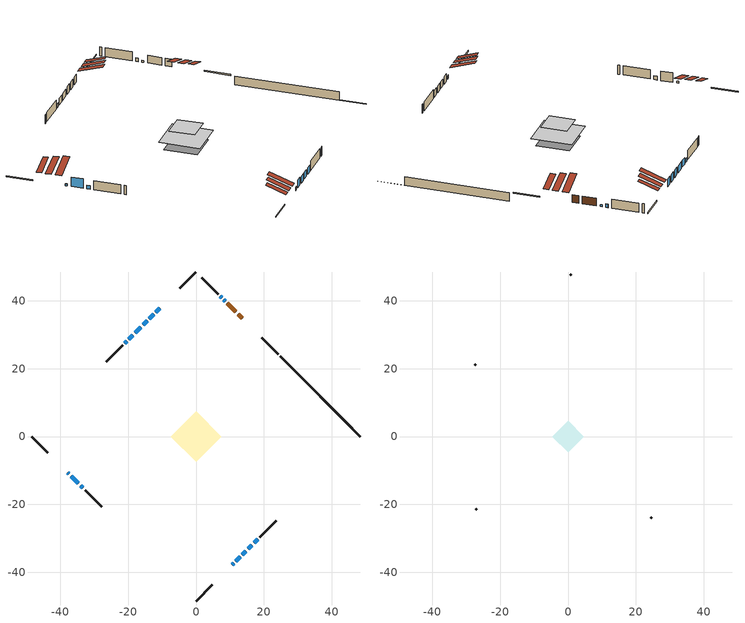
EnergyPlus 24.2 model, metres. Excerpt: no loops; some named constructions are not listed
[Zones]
conditioned space
 floor outside (Floor1 construction): -3.85,0 0,3.85 3.85,0 0,-3.85 z1.29
 floor adiabatic (AdiabaticFloorConstruction): -7.4,0 0,7.4 7.4,0 0,-7.4 z1.29
 floor foundation (Slab1 construction): -5.9,0.08 -0.08,5.9 5.9,-0.08 0.08,-5.9 z-1
 wall outside (RimJoist1 construction): 0,-48.47 4.79,-43.67 / -48.47,0 -43.67,-4.79 / 0,48.47 -4.79,43.67 / 24.21,24.26 19.41,29.05 z1.29:1.59
 wall outside (AdiabaticWallConstruction 1): 13.56,34.91 12.41,36.06 / 11.75,36.72 9.21,39.25 z1.29:3.32
 wall outside (AdiabaticWallConstruction): 10.65,-37.82 11.12,-37.35 / 7.53,40.94 7.15,41.32 z1.29:2.18; 11.77,-36.7 12.98,-35.49 / -10.65,37.82 -11.85,36.62 z1.29:3.32; 13.63,-34.84 14.67,-33.79 z1.29:3.07; 15.33,-33.14 16.45,-32.02 / -18.61,29.86 -19.74,28.73 / 17.1,-31.37 18.2,-30.27 z1.29:3.04; 8.56,39.91 8.18,40.29 / -37.82,-10.65 -37.44,-11.03 z1.29:1.8; -12.51,35.96 -13.73,34.74 / -14.39,34.08 -15.61,32.86 z1.29:3.3; -36.79,-11.68 -34.63,-13.84 z1.29:3.83; -33.98,-14.49 -33.35,-15.11 z1.29:2.29; -16.27,32.2 -17.95,30.51 z1.29:3.1; -20.4,28.07 -20.94,27.53 z1.29:2.23
 wall outside (Wall1 construction): 18.85,-29.61 23.71,-24.76 / -32.7,-15.77 -27.84,-20.63 / -21.59,26.87 -26.45,22.02 / 6.49,41.98 1.63,46.83 z1.29:3.73
 wall foundation (FoundationWall1 construction): 24.86,23.6,-1 24.86,23.6,1.29 43.7,4.76,1.29 43.7,4.76,-0.9 48.47,0,-0.9 48.47,0,-1
 window (WindowConstruction 10): 10.65,-37.82 11.12,-37.35 z1.29:2.18
 window (WindowConstruction 7): 11.77,-36.7 12.98,-35.49 z1.29:3.32
 window (WindowConstruction 8): 13.63,-34.84 14.67,-33.79 z1.29:3.07
 window (WindowConstruction 9): 15.33,-33.14 16.44,-32.02 z1.29:3.04
 window (WindowConstruction 12): -10.65,37.82 -11.85,36.62 z1.29:3.32
 window (WindowConstruction 13): 8.56,39.91 8.18,40.29 z1.29:1.8
 window (WindowConstruction 14): -37.82,-10.65 -37.44,-11.02 z1.29:1.8
 window (WindowConstruction 15): -12.51,35.96 -13.73,34.74 z1.29:3.3
 window (WindowConstruction 11): 7.52,40.94 7.15,41.32 z1.29:2.18
 window (WindowConstruction): -36.79,-11.68 -34.63,-13.84 z1.29:3.83
 window (WindowConstruction 1): -33.97,-14.49 -33.36,-15.11 z1.29:2.29
 window (WindowConstruction 2): -14.39,34.08 -15.61,32.86 z1.29:3.3
 window (WindowConstruction 3): -16.27,32.2 -17.95,30.52 z1.29:3.09
 window (WindowConstruction 4): -18.61,29.86 -19.74,28.73 z1.29:3.04
 window (WindowConstruction 5): -20.4,28.07 -20.94,27.53 z1.29:2.23
 window (WindowConstruction 6): 17.1,-31.37 18.2,-30.27 z1.29:3.04
 door (Door): 13.56,34.91 12.41,36.06 z1.29:3.32
 door (Door 1): 11.75,36.72 9.22,39.25 z1.29:3.32
 ceiling adiabatic (AdiabaticFloorConstruction): 0,-7.4 7.4,0 0,7.4 -7.4,0 z1.29
 roof outside (Roof1 construction): 6.41,-42.06,3.73 2.76,-38.41,5.45 1.8,-39.37,5.45 5.45,-43.02,3.73; -42.06,-6.41,3.73 -38.41,-2.76,5.45 -39.37,-1.8,5.45 -43.02,-5.45,3.73; -6.41,42.06,3.73 -2.76,38.41,5.45 -1.8,39.37,5.45 -5.45,43.02,3.73; 17.8,30.67,3.73 14.15,27.02,5.45 15.11,26.06,5.45 18.76,29.71,3.73
 roof outside (Roof2 construction): 8.15,-40.31,3.73 4.04,-36.2,5.67 2.96,-37.29,5.67 7.07,-41.4,3.73; -40.31,-8.15,3.73 -36.2,-4.04,5.67 -37.29,-2.96,5.67 -41.4,-7.07,3.73; -8.15,40.31,3.73 -4.04,36.2,5.67 -2.96,37.29,5.67 -7.07,41.4,3.73; 16.05,32.41,3.73 11.94,28.3,5.67 13.03,27.22,5.67 17.14,31.33,3.73
attic - vented
 floor to conditioned space (Floor2 construction Reversed): -4.6,0 0,4.6 4.6,0 0,-4.6 z3.73
 wall outside (Wall2 construction): 24.37,-24.1 24.69,-23.78 / -27.19,-21.28 -26.87,-21.6 / -27.11,21.36 -27.43,21.04 / 0.98,47.49 0.66,47.81 z1.29:3.73
 roof outside (Roof3 construction): 9.99,-38.48,3.73 5.51,-34,5.84 4.33,-35.18,5.84 8.81,-39.66,3.73; -38.48,-9.99,3.73 -34,-5.51,5.84 -35.18,-4.33,5.84 -39.66,-8.81,3.73; -9.99,38.48,3.73 -5.51,34,5.84 -4.33,35.18,5.84 -8.81,39.66,3.73; 14.22,34.25,3.73 9.74,29.77,5.84 10.92,28.59,5.84 15.4,33.07,3.73
[Material] Roughness=Rough; Thermal Absorptance=0.9
Name | Thickness {m} | Conductivity {W/m-K} | Density {kg/m3} | Specific Heat {J/kg-K} | Solar Absorptance | Visible Absorptance
ceiling loosefill ins | 0.169333 | 0.0480833 | 16.02 | 1046.75 | 0.7 | 0.7
ceiling stud and cavity | 0.1397 | 0.14913 | 65.682 | 1177.47 | 0.7 | 0.7
gypsum board | 0.0127 | 0.160291 | 801 | 837.4 | 0.6 | 0.6
[Construction]
Floor2 construction: ceiling loosefill ins, ceiling stud and cavity, gypsum board
[EnergyManagementSystem:OutputVariable] Type of Data in Variable=Summed; Update Frequency=ZoneTimestep
Name | EMS Variable | EMS Program or Subroutine | Units
loads_htg_natvent_annual_outvar; Energy Management System Output Variable 19 | loads_htg_natvent | component_loads_program | J
loads_htg_mechvent_annual_outvar; Energy Management System Output Variable 20 | loads_htg_mechvent | component_loads_program | J
loads_htg_whf_annual_outvar; Energy Management System Output Variable 21 | loads_htg_whf | component_loads_program | J
loads_htg_ducts_annual_outvar; Energy Management System Output Variable 22 | loads_htg_ducts | component_loads_program | J
loads_htg_intgains_annual_outvar; Energy Management System Output Variable 23 | loads_htg_intgains | component_loads_program | J
loads_htg_lighting_annual_outvar; Energy Management System Output Variable 24 | loads_htg_lighting | component_loads_program | J
loads_clg_roofs_annual_outvar; Energy Management System Output Variable 25 | loads_clg_roofs | component_loads_program | J
loads_clg_ceilings_annual_outvar; Energy Management System Output Variable 26 | loads_clg_ceilings | component_loads_program | J
loads_clg_walls_annual_outvar; Energy Management System Output Variable 27 | loads_clg_walls | component_loads_program | J
loads_clg_rim_joists_annual_outvar; Energy Management System Output Variable 28 | loads_clg_rim_joists | component_loads_program | J
loads_clg_foundation_walls_annual_outvar; Energy Management System Output Variable 29 | loads_clg_foundation_walls | component_loads_program | J
loads_clg_doors_annual_outvar; Energy Management System Output Variable 30 | loads_clg_doors | component_loads_program | J
loads_clg_windows_conduction_annual_outvar; Energy Management System Output Variable 31 | loads_clg_windows_conduction | component_loads_program | J
loads_clg_windows_solar_annual_outvar; Energy Management System Output Variable 32 | loads_clg_windows_solar | component_loads_program | J
loads_clg_skylights_conduction_annual_outvar; Energy Management System Output Variable 33 | loads_clg_skylights_conduction | component_loads_program | J
loads_clg_skylights_solar_annual_outvar; Energy Management System Output Variable 34 | loads_clg_skylights_solar | component_loads_program | J
loads_clg_floors_annual_outvar; Energy Management System Output Variable 35 | loads_clg_floors | component_loads_program | J
loads_clg_slabs_annual_outvar; Energy Management System Output Variable 36 | loads_clg_slabs | component_loads_program | J
loads_clg_internal_mass_annual_outvar; Energy Management System Output Variable 37 | loads_clg_internal_mass | component_loads_program | J
loads_clg_infil_annual_outvar; Energy Management System Output Variable 38 | loads_clg_infil | component_loads_program | J
loads_clg_natvent_annual_outvar; Energy Management System Output Variable 39 | loads_clg_natvent | component_loads_program | J
loads_clg_mechvent_annual_outvar; Energy Management System Output Variable 40 | loads_clg_mechvent | component_loads_program | J
loads_clg_whf_annual_outvar; Energy Management System Output Variable 41 | loads_clg_whf | component_loads_program | J
loads_clg_ducts_annual_outvar; Energy Management System Output Variable 42 | loads_clg_ducts | component_loads_program | J
loads_clg_intgains_annual_outvar; Energy Management System Output Variable 43 | loads_clg_intgains | component_loads_program | J
loads_clg_lighting_annual_outvar; Energy Management System Output Variable 44 | loads_clg_lighting | component_loads_program | J
loads_htg_tot_annual_outvar; Energy Management System Output Variable 1; Energy Management System Output Variable 45 | loads_htg_tot | total_loads_program | J
loads_clg_tot_annual_outvar; Energy Management System Output Variable 2; Energy Management System Output Variable 46 | loads_clg_tot | total_loads_program | J
Energy Management System Output Variable 3 | htg_unmet_hours | unmet_hours_program | hr
Energy Management System Output Variable 4 | clg_unmet_hours | unmet_hours_program | hr
Energy Management System Output Variable 5 | loads_htg_roofs | component_loads_program | J
Energy Management System Output Variable 6 | loads_htg_ceilings | component_loads_program | J
Energy Management System Output Variable 7 | loads_htg_walls | component_loads_program | J
Energy Management System Output Variable 8 | loads_htg_rim_joists | component_loads_program | J
Energy Management System Output Variable 9 | loads_htg_foundation_walls | component_loads_program | J
Energy Management System Output Variable 10 | loads_htg_doors | component_loads_program | J
Energy Management System Output Variable 11 | loads_htg_windows_conduction | component_loads_program | J
Energy Management System Output Variable 12 | loads_htg_windows_solar | component_loads_program | J
Energy Management System Output Variable 13 | loads_htg_skylights_conduction | component_loads_program | J
Energy Management System Output Variable 14 | loads_htg_skylights_solar | component_loads_program | J
Energy Management System Output Variable 15 | loads_htg_floors | component_loads_program | J
Energy Management System Output Variable 16 | loads_htg_slabs | component_loads_program | J
Energy Management System Output Variable 17 | loads_htg_internal_mass | component_loads_program | J
Energy Management System Output Variable 18 | loads_htg_infil | component_loads_program | J
[Schedule:Day:Interval]
interior lighting schedule day: No, 01:00, 0.108182, 04:00, 0.0901515, 05:00, 0.0991667, 06:00, 0.162273, 07:00, 0.270455, 08:00, 0.342576, 10:00, 0.369621, 11:00, 0.351591, 12:00, 0.333561, 13:00, 0.324545, 14:00, 0.31553, 15:00, 0.333561, 16:00, 0.369621, 17:00, 0.450758, 18:00, 0.585985, 19:00, 0.775303, 20:00, 0.955606, 21:00, 0.991667, 22:00, 0.712197, 23:00, 0.360606, 24:00, 0.162273
interior lighting schedule day 1: No, 01:00, 0.100909, 04:00, 0.0840909, 05:00, 0.0925, 06:00, 0.151364, 07:00, 0.252273, 08:00, 0.319545, 10:00, 0.344773, 11:00, 0.327955, 12:00, 0.311136, 13:00, 0.302727, 14:00, 0.294318, 15:00, 0.311136, 16:00, 0.344773, 17:00, 0.420455, 18:00, 0.546591, 19:00, 0.723182, 20:00, 0.891364, 21:00, 0.925, 22:00, 0.664318, 23:00, 0.336364, 24:00, 0.151364
interior lighting schedule day 2: No, 01:00, 0.0927273, 04:00, 0.0772727, 05:00, 0.085, 06:00, 0.139091, 07:00, 0.231818, 08:00, 0.293636, 10:00, 0.316818, 11:00, 0.301364, 12:00, 0.285909, 13:00, 0.278182, 14:00, 0.270455, 15:00, 0.285909, 16:00, 0.316818, 17:00, 0.386364, 18:00, 0.502273, 19:00, 0.664545, 20:00, 0.819091, 21:00, 0.85, 22:00, 0.610455, 23:00, 0.309091, 24:00, 0.139091
interior lighting schedule day 3: No, 01:00, 0.0845455, 04:00, 0.0704545, 05:00, 0.0775, 06:00, 0.126818, 07:00, 0.211364, 08:00, 0.267727, 10:00, 0.288864, 11:00, 0.274773, 12:00, 0.260682, 13:00, 0.253636, 14:00, 0.246591, 15:00, 0.260682, 16:00, 0.288864, 17:00, 0.352273, 18:00, 0.457955, 19:00, 0.605909, 20:00, 0.746818, 21:00, 0.775, 22:00, 0.556591, 23:00, 0.281818, 24:00, 0.126818
interior lighting schedule day 4: No, 01:00, 0.0763636, 04:00, 0.0636364, 05:00, 0.07, 06:00, 0.114545, 07:00, 0.190909, 08:00, 0.241818, 10:00, 0.260909, 11:00, 0.248182, 12:00, 0.235455, 13:00, 0.229091, 14:00, 0.222727, 15:00, 0.235455, 16:00, 0.260909, 17:00, 0.318182, 18:00, 0.413636, 19:00, 0.547273, 20:00, 0.674545, 21:00, 0.7, 22:00, 0.502727, 23:00, 0.254545, 24:00, 0.114545
interior lighting schedule day 5: No, 01:00, 0.0727273, 04:00, 0.0606061, 05:00, 0.0666667, 06:00, 0.109091, 07:00, 0.181818, 08:00, 0.230303, 10:00, 0.248485, 11:00, 0.236364, 12:00, 0.224242, 13:00, 0.218182, 14:00, 0.212121, 15:00, 0.224242, 16:00, 0.248485, 17:00, 0.30303, 18:00, 0.393939, 19:00, 0.521212, 20:00, 0.642424, 21:00, 0.666667, 22:00, 0.478788, 23:00, 0.242424, 24:00, 0.109091
interior lighting schedule day 6: No, 01:00, 0.0745455, 04:00, 0.0621212, 05:00, 0.0683333, 06:00, 0.111818, 07:00, 0.186364, 08:00, 0.236061, 10:00, 0.254697, 11:00, 0.242273, 12:00, 0.229848, 13:00, 0.223636, 14:00, 0.217424, 15:00, 0.229848, 16:00, 0.254697, 17:00, 0.310606, 18:00, 0.403788, 19:00, 0.534242, 20:00, 0.658485, 21:00, 0.683333, 22:00, 0.490758, 23:00, 0.248485, 24:00, 0.111818
interior lighting schedule day 7: No, 01:00, 0.08, 04:00, 0.0666667, 05:00, 0.0733333, 06:00, 0.12, 07:00, 0.2, 08:00, 0.253333, 10:00, 0.273333, 11:00, 0.26, 12:00, 0.246667, 13:00, 0.24, 14:00, 0.233333, 15:00, 0.246667, 16:00, 0.273333, 17:00, 0.333333, 18:00, 0.433333, 19:00, 0.573333, 20:00, 0.706667, 21:00, 0.733333, 22:00, 0.526667, 23:00, 0.266667, 24:00, 0.12
interior lighting schedule day 8: No, 01:00, 0.0890909, 04:00, 0.0742424, 05:00, 0.0816667, 06:00, 0.133636, 07:00, 0.222727, 08:00, 0.282121, 10:00, 0.304394, 11:00, 0.289545, 12:00, 0.274697, 13:00, 0.267273, 14:00, 0.259848, 15:00, 0.274697, 16:00, 0.304394, 17:00, 0.371212, 18:00, 0.482576, 19:00, 0.638485, 20:00, 0.78697, 21:00, 0.816667, 22:00, 0.586515, 23:00, 0.29697, 24:00, 0.133636
interior lighting schedule day 9: No, 01:00, 0.0972727, 04:00, 0.0810606, 05:00, 0.0891667, 06:00, 0.145909, 07:00, 0.243182, 08:00, 0.30803, 10:00, 0.332348, 11:00, 0.316136, 12:00, 0.299924, 13:00, 0.291818, 14:00, 0.283712, 15:00, 0.299924, 16:00, 0.332348, 17:00, 0.405303, 18:00, 0.526894, 19:00, 0.697121, 20:00, 0.859242, 21:00, 0.891667, 22:00, 0.640379, 23:00, 0.324242, 24:00, 0.145909
interior lighting schedule day 10: No, 01:00, 0.105455, 04:00, 0.0878788, 05:00, 0.0966667, 06:00, 0.158182, 07:00, 0.263636, 08:00, 0.333939, 10:00, 0.360303, 11:00, 0.342727, 12:00, 0.325152, 13:00, 0.316364, 14:00, 0.307576, 15:00, 0.325152, 16:00, 0.360303, 17:00, 0.439394, 18:00, 0.571212, 19:00, 0.755758, 20:00, 0.931515, 21:00, 0.966667, 22:00, 0.694242, 23:00, 0.351515, 24:00, 0.158182
interior lighting schedule day 11: No, 01:00, 0.109091, 04:00, 0.0909091, 05:00, 0.1, 06:00, 0.163636, 07:00, 0.272727, 08:00, 0.345455, 10:00, 0.372727, 11:00, 0.354545, 12:00, 0.336364, 13:00, 0.327273, 14:00, 0.318182, 15:00, 0.336364, 16:00, 0.372727, 17:00, 0.454545, 18:00, 0.590909, 19:00, 0.781818, 20:00, 0.963636, 21:00, 1, 22:00, 0.718182, 23:00, 0.363636, 24:00, 0.163636
interior lighting schedule default day; occupants schedule default day; clothes dryer schedule default day; cooking range schedule default day; mech vent bath fan 0 schedule default day; mech vent bath fan 1 schedule default day; mech vent range fan 0 schedule default day; misc plug loads schedule default day; general water use schedule default day; heating setpoint default day; cooling setpoint default day; clothes dryer exhaust 0 schedule default day; cooling season schedule day; cooling season schedule day 2; cooling season schedule default day; exterior lighting schedule default day; natural vent schedule default day: No, 24:00, 0
occupants schedule day: No, 05:00, 0.426829, 06:00, 0.719512, 07:00, 1, 08:00, 0.670732, 09:00, 0.329268, 14:00, 0.170732, 15:00, 0.231707, 16:00, 0.329268, 17:00, 0.5, 18:00, 0.670732, 19:00, 0.829268, 21:00, 1, 22:00, 0.853659, 23:00, 0.646341, 24:00, 0.426829
clothes dryer schedule day; clothes dryer exhaust 0 schedule day: No, 01:00, 0.123457, 02:00, 0.0740741, 03:00, 0.0493827, 04:00, 0.0246914, 05:00, 0.0493827, 06:00, 0.0740741, 07:00, 0.197531, 08:00, 0.395062, 09:00, 0.592593, 10:00, 0.839506, 11:00, 0.962963, 12:00, 1, 13:00, 0.91358, 14:00, 0.82716, 15:00, 0.716049, 16:00, 0.753086, 17:00, 0.679012, 18:00, 0.666667, 20:00, 0.62963, 21:00, 0.641975, 22:00, 0.666667, 23:00, 0.54321, 24:00, 0.296296
cooking range schedule day: No, 05:00, 0.0597015, 06:00, 0.11194, 07:00, 0.171642, 08:00, 0.291045, 11:00, 0.343284, 12:00, 0.402985, 13:00, 0.462687, 14:00, 0.343284, 15:00, 0.291045, 16:00, 0.402985, 17:00, 0.567164, 18:00, 1, 19:00, 0.850746, 20:00, 0.432836, 21:00, 0.291045, 22:00, 0.231343, 23:00, 0.171642, 24:00, 0.11194
mech vent bath fan 0 schedule day; mech vent bath fan 1 schedule day: No, 07:00, 0, 08:00, 1, 09:00, 0.2, 24:00, 0
mech vent range fan 0 schedule day: No, 18:00, 0, 19:00, 1, 20:00, 0.2, 24:00, 0
misc plug loads schedule day: No, 06:00, 0.705882, 07:00, 0.745098, 08:00, 0.803922, 15:00, 0.823529, 16:00, 0.862745, 17:00, 0.921569, 18:00, 0.980392, 19:00, 1, 20:00, 0.980392, 21:00, 0.941176, 22:00, 0.862745, 23:00, 0.784314, 24:00, 0.72549
general water use schedule day: No, 01:00, 0.315068, 03:00, 0.287671, 04:00, 0.342466, 05:00, 0.369863, 06:00, 0.520548, 07:00, 0.60274, 08:00, 0.534247, 10:00, 0.506849, 11:00, 0.465753, 14:00, 0.479452, 15:00, 0.534247, 16:00, 0.589041, 17:00, 0.69863, 18:00, 0.876712, 19:00, 0.890411, 20:00, 0.986301, 21:00, 1, 22:00, 0.863014, 23:00, 0.616438, 24:00, 0.465753
heating setpoint day: No, 07:00, 18, 23:00, 21, 24:00, 18
cooling setpoint day: No, 24:00, 25
cooling season schedule day 1: No, 24:00, 1
exterior lighting schedule day: No, 01:00, 0.566667, 03:00, 0.524167, 05:00, 0.495833, 06:00, 0.5525, 07:00, 0.623333, 08:00, 0.580833, 09:00, 0.439167, 10:00, 0.354167, 12:00, 0.34, 13:00, 0.354167, 14:00, 0.396667, 15:00, 0.425, 16:00, 0.495833, 17:00, 0.623333, 18:00, 0.793333, 19:00, 0.906667, 20:00, 0.963333, 21:00, 0.991667, 22:00, 0.920833, 23:00, 0.793333, 24:00, 0.665833
exterior lighting schedule day 1: No, 01:00, 0.528571, 03:00, 0.488929, 05:00, 0.4625, 06:00, 0.515357, 07:00, 0.581429, 08:00, 0.541786, 09:00, 0.409643, 10:00, 0.330357, 12:00, 0.317143, 13:00, 0.330357, 14:00, 0.37, 15:00, 0.396429, 16:00, 0.4625, 17:00, 0.581429, 18:00, 0.74, 19:00, 0.845714, 20:00, 0.898571, 21:00, 0.925, 22:00, 0.858929, 23:00, 0.74, 24:00, 0.621071
exterior lighting schedule day 10: No, 01:00, 0.552381, 03:00, 0.510952, 05:00, 0.483333, 06:00, 0.538571, 07:00, 0.607619, 08:00, 0.56619, 09:00, 0.428095, 10:00, 0.345238, 12:00, 0.331429, 13:00, 0.345238, 14:00, 0.386667, 15:00, 0.414286, 16:00, 0.483333, 17:00, 0.607619, 18:00, 0.773333, 19:00, 0.88381, 20:00, 0.939048, 21:00, 0.966667, 22:00, 0.897619, 23:00, 0.773333, 24:00, 0.649048
exterior lighting schedule day 11: No, 01:00, 0.571429, 03:00, 0.528571, 05:00, 0.5, 06:00, 0.557143, 07:00, 0.628571, 08:00, 0.585714, 09:00, 0.442857, 10:00, 0.357143, 12:00, 0.342857, 13:00, 0.357143, 14:00, 0.4, 15:00, 0.428571, 16:00, 0.5, 17:00, 0.628571, 18:00, 0.8, 19:00, 0.914286, 20:00, 0.971429, 21:00, 1, 22:00, 0.928571, 23:00, 0.8, 24:00, 0.671429
exterior lighting schedule day 2: No, 01:00, 0.485714, 03:00, 0.449286, 05:00, 0.425, 06:00, 0.473571, 07:00, 0.534286, 08:00, 0.497857, 09:00, 0.376429, 10:00, 0.303571, 12:00, 0.291429, 13:00, 0.303571, 14:00, 0.34, 15:00, 0.364286, 16:00, 0.425, 17:00, 0.534286, 18:00, 0.68, 19:00, 0.777143, 20:00, 0.825714, 21:00, 0.85, 22:00, 0.789286, 23:00, 0.68, 24:00, 0.570714
exterior lighting schedule day 3: No, 01:00, 0.442857, 03:00, 0.409643, 05:00, 0.3875, 06:00, 0.431786, 07:00, 0.487143, 08:00, 0.453929, 09:00, 0.343214, 10:00, 0.276786, 12:00, 0.265714, 13:00, 0.276786, 14:00, 0.31, 15:00, 0.332143, 16:00, 0.3875, 17:00, 0.487143, 18:00, 0.62, 19:00, 0.708571, 20:00, 0.752857, 21:00, 0.775, 22:00, 0.719643, 23:00, 0.62, 24:00, 0.520357
exterior lighting schedule day 4: No, 01:00, 0.4, 03:00, 0.37, 05:00, 0.35, 06:00, 0.39, 07:00, 0.44, 08:00, 0.41, 09:00, 0.31, 10:00, 0.25, 12:00, 0.24, 13:00, 0.25, 14:00, 0.28, 15:00, 0.3, 16:00, 0.35, 17:00, 0.44, 18:00, 0.56, 19:00, 0.64, 20:00, 0.68, 21:00, 0.7, 22:00, 0.65, 23:00, 0.56, 24:00, 0.47
exterior lighting schedule day 5: No, 01:00, 0.380952, 03:00, 0.352381, 05:00, 0.333333, 06:00, 0.371429, 07:00, 0.419048, 08:00, 0.390476, 09:00, 0.295238, 10:00, 0.238095, 12:00, 0.228571, 13:00, 0.238095, 14:00, 0.266667, 15:00, 0.285714, 16:00, 0.333333, 17:00, 0.419048, 18:00, 0.533333, 19:00, 0.609524, 20:00, 0.647619, 21:00, 0.666667, 22:00, 0.619048, 23:00, 0.533333, 24:00, 0.447619
exterior lighting schedule day 6: No, 01:00, 0.390476, 03:00, 0.36119, 05:00, 0.341667, 06:00, 0.380714, 07:00, 0.429524, 08:00, 0.400238, 09:00, 0.302619, 10:00, 0.244048, 12:00, 0.234286, 13:00, 0.244048, 14:00, 0.273333, 15:00, 0.292857, 16:00, 0.341667, 17:00, 0.429524, 18:00, 0.546667, 19:00, 0.624762, 20:00, 0.66381, 21:00, 0.683333, 22:00, 0.634524, 23:00, 0.546667, 24:00, 0.45881
exterior lighting schedule day 7: No, 01:00, 0.419048, 03:00, 0.387619, 05:00, 0.366667, 06:00, 0.408571, 07:00, 0.460952, 08:00, 0.429524, 09:00, 0.324762, 10:00, 0.261905, 12:00, 0.251429, 13:00, 0.261905, 14:00, 0.293333, 15:00, 0.314286, 16:00, 0.366667, 17:00, 0.460952, 18:00, 0.586667, 19:00, 0.670476, 20:00, 0.712381, 21:00, 0.733333, 22:00, 0.680952, 23:00, 0.586667, 24:00, 0.492381
exterior lighting schedule day 8: No, 01:00, 0.466667, 03:00, 0.431667, 05:00, 0.408333, 06:00, 0.455, 07:00, 0.513333, 08:00, 0.478333, 09:00, 0.361667, 10:00, 0.291667, 12:00, 0.28, 13:00, 0.291667, 14:00, 0.326667, 15:00, 0.35, 16:00, 0.408333, 17:00, 0.513333, 18:00, 0.653333, 19:00, 0.746667, 20:00, 0.793333, 21:00, 0.816667, 22:00, 0.758333, 23:00, 0.653333, 24:00, 0.548333
exterior lighting schedule day 9: No, 01:00, 0.509524, 03:00, 0.47131, 05:00, 0.445833, 06:00, 0.496786, 07:00, 0.560476, 08:00, 0.522262, 09:00, 0.394881, 10:00, 0.318452, 12:00, 0.305714, 13:00, 0.318452, 14:00, 0.356667, 15:00, 0.382143, 16:00, 0.445833, 17:00, 0.560476, 18:00, 0.713333, 19:00, 0.815238, 20:00, 0.86619, 21:00, 0.891667, 22:00, 0.827976, 23:00, 0.713333, 24:00, 0.59869
[Schedule:Week:Daily]
heating setpoint Week Rule - Jan1-Dec31: heating setpoint day, heating setpoint day, heating setpoint day, heating setpoint day, heating setpoint day, heating setpoint day, heating setpoint day, heating setpoint default day, heating setpoint default day, heating setpoint default day, heating setpoint default day, heating setpoint default day
cooling setpoint Week Rule - Jan1-Dec31: cooling setpoint day, cooling setpoint day, cooling setpoint day, cooling setpoint day, cooling setpoint day, cooling setpoint day, cooling setpoint day, cooling setpoint default day, cooling setpoint default day, cooling setpoint default day, cooling setpoint default day, cooling setpoint default day
clothes dryer exhaust 0 schedule Week Rule - Jan1-Dec31: clothes dryer exhaust 0 schedule day, clothes dryer exhaust 0 schedule day, clothes dryer exhaust 0 schedule day, clothes dryer exhaust 0 schedule day, clothes dryer exhaust 0 schedule day, clothes dryer exhaust 0 schedule day, clothes dryer exhaust 0 schedule day, clothes dryer exhaust 0 schedule default day, clothes dryer exhaust 0 schedule default day, clothes dryer exhaust 0 schedule default day, clothes dryer exhaust 0 schedule default day, clothes dryer exhaust 0 schedule default day
cooling season schedule Week Rule - Jan1-May26: cooling season schedule day, cooling season schedule day, cooling season schedule day, cooling season schedule day, cooling season schedule day, cooling season schedule day, cooling season schedule day, cooling season schedule default day, cooling season schedule default day, cooling season schedule default day, cooling season schedule default day, cooling season schedule default day
cooling season schedule Week Rule - May27-Jun2: cooling season schedule day, cooling season schedule day, cooling season schedule day, cooling season schedule day, cooling season schedule day, cooling season schedule day 1, cooling season schedule day 1, cooling season schedule default day, cooling season schedule default day, cooling season schedule default day, cooling season schedule default day, cooling season schedule default day
cooling season schedule Week Rule - Jun3-Aug25: cooling season schedule day 1, cooling season schedule day 1, cooling season schedule day 1, cooling season schedule day 1, cooling season schedule day 1, cooling season schedule day 1, cooling season schedule day 1, cooling season schedule default day, cooling season schedule default day, cooling season schedule default day, cooling season schedule default day, cooling season schedule default day
cooling season schedule Week Rule - Aug26-Sep1: cooling season schedule day 1, cooling season schedule day 1, cooling season schedule day 1, cooling season schedule day 1, cooling season schedule day 1, cooling season schedule day 1, cooling season schedule day 2, cooling season schedule default day, cooling season schedule default day, cooling season schedule default day, cooling season schedule default day, cooling season schedule default day
cooling season schedule Week Rule - Sep2-Dec31: cooling season schedule day 2, cooling season schedule day 2, cooling season schedule day 2, cooling season schedule day 2, cooling season schedule day 2, cooling season schedule day 2, cooling season schedule day 2, cooling season schedule default day, cooling season schedule default day, cooling season schedule default day, cooling season schedule default day, cooling season schedule default day
exterior lighting schedule Week Rule - Apr1-Apr28: exterior lighting schedule day 3, exterior lighting schedule day 3, exterior lighting schedule day 3, exterior lighting schedule day 3, exterior lighting schedule day 3, exterior lighting schedule day 3, exterior lighting schedule day 3, exterior lighting schedule default day, exterior lighting schedule default day, exterior lighting schedule default day, exterior lighting schedule default day, exterior lighting schedule default day
exterior lighting schedule Week Rule - Apr29-May5: exterior lighting schedule day 3, exterior lighting schedule day 3, exterior lighting schedule day 4, exterior lighting schedule day 4, exterior lighting schedule day 4, exterior lighting schedule day 4, exterior lighting schedule day 4, exterior lighting schedule default day, exterior lighting schedule default day, exterior lighting schedule default day, exterior lighting schedule default day, exterior lighting schedule default day
exterior lighting schedule Week Rule - May6-May26: exterior lighting schedule day 4, exterior lighting schedule day 4, exterior lighting schedule day 4, exterior lighting schedule day 4, exterior lighting schedule day 4, exterior lighting schedule day 4, exterior lighting schedule day 4, exterior lighting schedule default day, exterior lighting schedule default day, exterior lighting schedule default day, exterior lighting schedule default day, exterior lighting schedule default day
exterior lighting schedule Week Rule - May27-Jun2: exterior lighting schedule day 4, exterior lighting schedule day 4, exterior lighting schedule day 4, exterior lighting schedule day 4, exterior lighting schedule day 4, exterior lighting schedule day 5, exterior lighting schedule day 5, exterior lighting schedule default day, exterior lighting schedule default day, exterior lighting schedule default day, exterior lighting schedule default day, exterior lighting schedule default day
exterior lighting schedule Week Rule - Jun3-Jun30: exterior lighting schedule day 5, exterior lighting schedule day 5, exterior lighting schedule day 5, exterior lighting schedule day 5, exterior lighting schedule day 5, exterior lighting schedule day 5, exterior lighting schedule day 5, exterior lighting schedule default day, exterior lighting schedule default day, exterior lighting schedule default day, exterior lighting schedule default day, exterior lighting schedule default day
exterior lighting schedule Week Rule - Jul1-Jul28: exterior lighting schedule day 6, exterior lighting schedule day 6, exterior lighting schedule day 6, exterior lighting schedule day 6, exterior lighting schedule day 6, exterior lighting schedule day 6, exterior lighting schedule day 6, exterior lighting schedule default day, exterior lighting schedule default day, exterior lighting schedule default day, exterior lighting schedule default day, exterior lighting schedule default day
exterior lighting schedule Week Rule - Jul29-Aug4: exterior lighting schedule day 6, exterior lighting schedule day 6, exterior lighting schedule day 6, exterior lighting schedule day 7, exterior lighting schedule day 7, exterior lighting schedule day 7, exterior lighting schedule day 7, exterior lighting schedule default day, exterior lighting schedule default day, exterior lighting schedule default day, exterior lighting schedule default day, exterior lighting schedule default day
exterior lighting schedule Week Rule - Aug5-Aug25: exterior lighting schedule day 7, exterior lighting schedule day 7, exterior lighting schedule day 7, exterior lighting schedule day 7, exterior lighting schedule day 7, exterior lighting schedule day 7, exterior lighting schedule day 7, exterior lighting schedule default day, exterior lighting schedule default day, exterior lighting schedule default day, exterior lighting schedule default day, exterior lighting schedule default day
exterior lighting schedule Week Rule - Aug26-Sep1: exterior lighting schedule day 7, exterior lighting schedule day 7, exterior lighting schedule day 7, exterior lighting schedule day 7, exterior lighting schedule day 7, exterior lighting schedule day 7, exterior lighting schedule day 8, exterior lighting schedule default day, exterior lighting schedule default day, exterior lighting schedule default day, exterior lighting schedule default day, exterior lighting schedule default day
exterior lighting schedule Week Rule - Sep2-Sep29: exterior lighting schedule day 8, exterior lighting schedule day 8, exterior lighting schedule day 8, exterior lighting schedule day 8, exterior lighting schedule day 8, exterior lighting schedule day 8, exterior lighting schedule day 8, exterior lighting schedule default day, exterior lighting schedule default day, exterior lighting schedule default day, exterior lighting schedule default day, exterior lighting schedule default day
exterior lighting schedule Week Rule - Sep30-Oct6: exterior lighting schedule day 8, exterior lighting schedule day 9, exterior lighting schedule day 9, exterior lighting schedule day 9, exterior lighting schedule day 9, exterior lighting schedule day 9, exterior lighting schedule day 9, exterior lighting schedule default day, exterior lighting schedule default day, exterior lighting schedule default day, exterior lighting schedule default day, exterior lighting schedule default day
exterior lighting schedule Week Rule - Oct7-Oct27: exterior lighting schedule day 9, exterior lighting schedule day 9, exterior lighting schedule day 9, exterior lighting schedule day 9, exterior lighting schedule day 9, exterior lighting schedule day 9, exterior lighting schedule day 9, exterior lighting schedule default day, exterior lighting schedule default day, exterior lighting schedule default day, exterior lighting schedule default day, exterior lighting schedule default day
exterior lighting schedule Week Rule - Oct28-Nov3: exterior lighting schedule day 9, exterior lighting schedule day 9, exterior lighting schedule day 9, exterior lighting schedule day 9, exterior lighting schedule day 10, exterior lighting schedule day 10, exterior lighting schedule day 10, exterior lighting schedule default day, exterior lighting schedule default day, exterior lighting schedule default day, exterior lighting schedule default day, exterior lighting schedule default day
exterior lighting schedule Week Rule - Nov4-Nov24: exterior lighting schedule day 10, exterior lighting schedule day 10, exterior lighting schedule day 10, exterior lighting schedule day 10, exterior lighting schedule day 10, exterior lighting schedule day 10, exterior lighting schedule day 10, exterior lighting schedule default day, exterior lighting schedule default day, exterior lighting schedule default day, exterior lighting schedule default day, exterior lighting schedule default day
exterior lighting schedule Week Rule - Nov25-Dec1: exterior lighting schedule day 10, exterior lighting schedule day 10, exterior lighting schedule day 10, exterior lighting schedule day 10, exterior lighting schedule day 10, exterior lighting schedule day 10, exterior lighting schedule day 11, exterior lighting schedule default day, exterior lighting schedule default day, exterior lighting schedule default day, exterior lighting schedule default day, exterior lighting schedule default day
exterior lighting schedule Week Rule - Dec2-Dec31: exterior lighting schedule day 11, exterior lighting schedule day 11, exterior lighting schedule day 11, exterior lighting schedule day 11, exterior lighting schedule day 11, exterior lighting schedule day 11, exterior lighting schedule day 11, exterior lighting schedule default day, exterior lighting schedule default day, exterior lighting schedule default day, exterior lighting schedule default day, exterior lighting schedule default day
natural vent schedule Week Rule - Jan1-Dec31: natural vent schedule default day, natural vent schedule default day, natural vent schedule default day, natural vent schedule default day, natural vent schedule default day, natural vent schedule default day, natural vent schedule default day, natural vent schedule default day, natural vent schedule default day, natural vent schedule default day, natural vent schedule default day, natural vent schedule default day
[Schedule:Year]
heating setpoint: heating setpoint Week Rule - Jan1-Dec31, 1, 1, 12, 31
cooling setpoint: cooling setpoint Week Rule - Jan1-Dec31, 1, 1, 12, 31
clothes dryer exhaust 0 schedule: clothes dryer exhaust 0 schedule Week Rule - Jan1-Dec31, 1, 1, 12, 31
cooling season schedule: cooling season schedule Week Rule - Jan1-May26, 1, 1, 5, 26, cooling season schedule Week Rule - May27-Jun2, 5, 27, 6, 2, cooling season schedule Week Rule - Jun3-Aug25, 6, 3, 8, 25, cooling season schedule Week Rule - Aug26-Sep1, 8, 26, 9, 1, cooling season schedule Week Rule - Sep2-Dec31, 9, 2, 12, 31
natural vent schedule: natural vent schedule Week Rule - Jan1-Dec31, 1, 1, 12, 31
